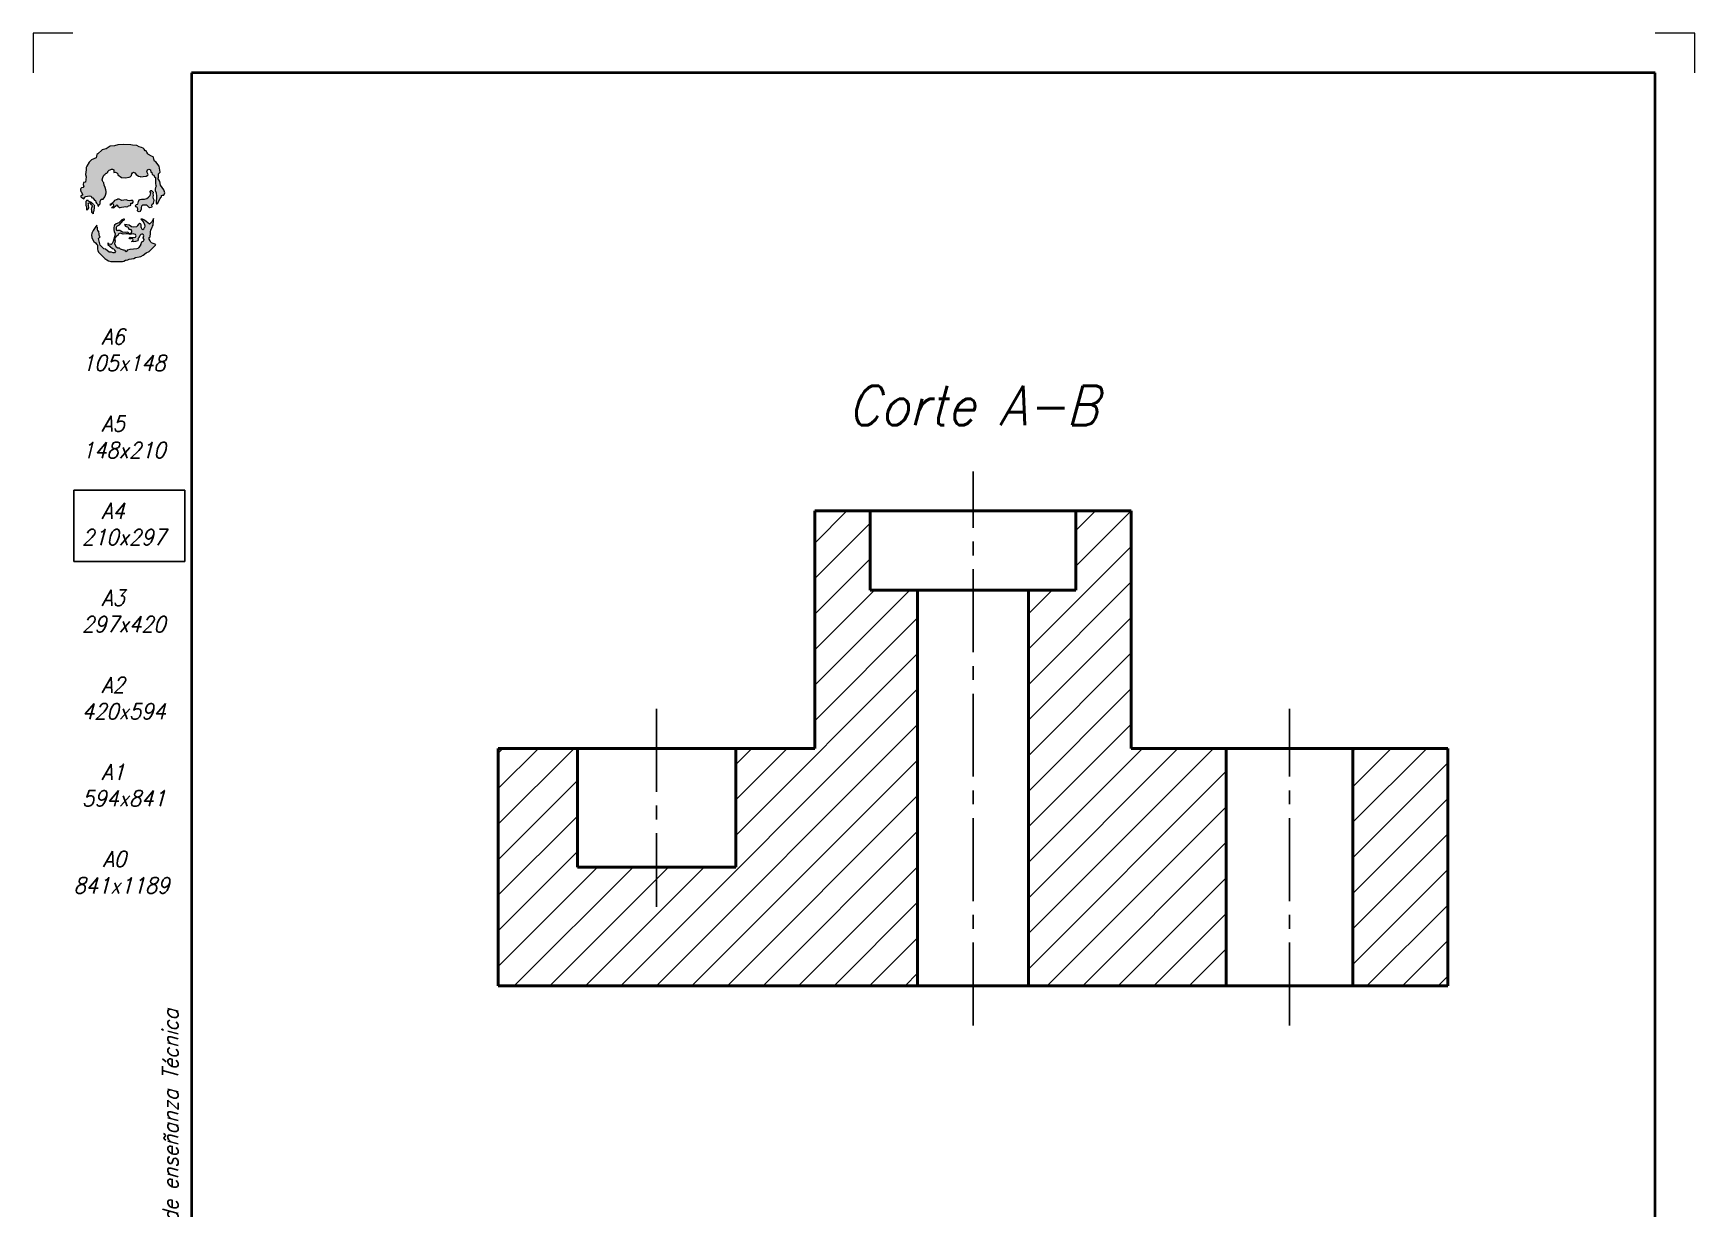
# Model space of a CAD drawing. Header units: millimetres. Extents: x 181 to 391, y 2 to 299.
# Drawn here: x 180.8 to 390.8, y 150.6 to 299.1 of the extents above; entities that cross this region are included whole.
import ezdxf
from ezdxf.enums import TextEntityAlignment as Align

# ---------------------------------------------------------------- set-up
doc = ezdxf.new("R2010")
doc.units = ezdxf.units.MM
doc.header["$LTSCALE"] = 0.55
doc.linetypes.add('CENTRO2', pattern=[28.575, 19.05, -3.175, 3.175, -3.175])
for name, color, linetype, lineweight in [('CONTINUA FINA', 7, 'Continuous', 25), ('CONTINUA GRUESA', 7, 'Continuous', 50), ('LAMINA 2', 7, 'Continuous', 25), ('LAMINA 3', 7, 'Continuous', 40), ('LAMINA 4', 7, 'Continuous', 13), ('LINEA DE EJES', 7, 'CENTRO2', 25)]:
    doc.layers.add(name, color=color, linetype=linetype, lineweight=lineweight)
doc.layers.add('LAMINA 1', color=7, linetype='Continuous')
doc.styles.add('ROMANS', font='romans', dxfattribs={"width": 0.8, "oblique": 15})
doc.styles.add('tecnica 2.5', font='romans.shx', dxfattribs={"width": 0.9, "oblique": 15, "height": 2.5})
doc.styles.add('tecnica 5', font='romans.shx', dxfattribs={"width": 0.9, "oblique": 15, "height": 5})

# ---------------------------------------------------------------- blocks, each defined once
blk = doc.blocks.new('FORMATO_A4_UETS_V2007_')
at = {"layer": 'LAMINA 4'}
h = blk.add_hatch(color=256, dxfattribs=at)
h.paths.add_polyline_path([(15.34, 280.85), (15.25, 281.1), (15.2, 281.29), (15.15, 281.39), (14.96, 281.48), (14.57, 281.68), (14.47, 281.78), (14.37, 281.97), (14.27, 282.12), (14.13, 282.16), (14.03, 282.36), (13.89, 282.46), (13.69, 282.55), (13.4, 282.65), (13.11, 282.82), (12.53, 282.84), (12.33, 282.89), (11.46, 282.94), (10.68, 282.89), (10.29, 282.77), (9.71, 282.75), (9.22, 282.41), (8.73, 282.26), (8.15, 281.78), (8.05, 281.68), (8.01, 281.48), (7.96, 281.24), (7.67, 281.14), (7.37, 281), (7.08, 280.71), (6.79, 280.22), (6.69, 280.03), (6.67, 279.73), (6.62, 279.15), (6.69, 278.86), (6.6, 278.18), (6.35, 278.13), (6.3, 277.89), (6.4, 277.6), (6.3, 277.5), (6.11, 277.45), (6.01, 277.4), (5.96, 277.3), (5.96, 277.21), (6.01, 277.01), (6.11, 276.92), (6.21, 276.62), (6.21, 276.53), (6.11, 276.48), (6.01, 276.45), (6.01, 276.33), (6.38, 276.06), (6.5, 276.3), (6.55, 276.33), (6.64, 276.38), (7.08, 276.45), (7.28, 276.41), (7.35, 276.33), (7.37, 276.24), (7.52, 276.19), (7.76, 275.89), (7.86, 275.85), (7.93, 275.64), (8, 275.51), (8.15, 275.36), (8.15, 275.19), (8.25, 275.17), (8.35, 275.36), (8.44, 275.46), (8.44, 275.75), (8.59, 276.04), (8.64, 276.04), (8.73, 276.02), (8.83, 276.02), (9.03, 276.33), (9.12, 276.53), (9.22, 276.82), (9.22, 277.01), (9.17, 277.21), (9.07, 277.5), (8.98, 277.79), (8.93, 278.08), (8.83, 278.18), (8.76, 278.37), (8.73, 278.47), (8.78, 278.76), (8.93, 279.05), (9.03, 279.15), (9.22, 279.3), (9.32, 279.3), (9.44, 279.44), (9.44, 279.54), (9.61, 279.69), (9.71, 279.73), (9.9, 279.81), (10, 279.83), (10.19, 279.73), (10.19, 279.54), (10.17, 279.39), (10.39, 279.44), (10.58, 279.35), (10.68, 279.25), (10.68, 279.1), (11.16, 278.76), (11.65, 278.71), (12.14, 278.81), (12.23, 278.86), (12.43, 279.03), (12.48, 279.25), (12.53, 279.35), (12.67, 279.44), (12.82, 279.35), (13.01, 279.15), (13.3, 278.96), (13.5, 278.88), (13.59, 278.86), (13.89, 278.91), (14.27, 278.96), (14.47, 279.05), (14.52, 279.15), (14.47, 279.25), (14.35, 279.49), (14.42, 279.73), (14.61, 279.83), (14.81, 279.73), (14.86, 279.44), (15, 279.39), (15.05, 279.15), (15.25, 279.05), (15.34, 278.86), (15.44, 278.76), (15.44, 277.98), (15.51, 277.79), (15.54, 277.69), (15.47, 277.5), (15.39, 277.3), (15.39, 277.11), (15.54, 276.82), (15.59, 276.43), (15.54, 275.55), (15.56, 275.46), (15.64, 275.46), (15.73, 275.55), (15.83, 275.75), (16.02, 276.14), (16.12, 276.24), (16.19, 276.33), (16.22, 276.5), (16.32, 276.53), (16.51, 276.53), (16.61, 276.82), (16.51, 277.21), (16.07, 277.79), (15.98, 278.28), (15.76, 278.67), (15.83, 278.76), (15.83, 279.25), (16.02, 279.44), (15.93, 280.22), (15.73, 280.41), (15.54, 280.71)])
h.paths.add_polyline_path([(7.71, 275.12), (7.74, 275.2), (7.66, 275.37), (7.57, 275.41), (7.47, 275.48), (7.37, 275.6), (7.28, 275.63), (7.18, 275.7), (7.08, 275.75), (6.98, 275.8), (6.96, 275.86), (6.89, 275.89), (6.79, 275.89, 0.414214), (6.69, 275.8), (6.69, 275.21), (6.77, 275.02), (6.77, 274.73), (6.79, 274.63), (6.89, 274.73), (6.96, 274.83), (6.98, 274.92), (6.98, 275.02), (6.94, 275.21), (6.96, 275.26), (6.97, 275.36), (6.96, 275.41), (7.04, 275.51), (7.23, 275.51), (7.37, 275.31), (7.47, 275.21), (7.39, 274.95), (7.36, 274.78), (7.37, 274.73), (7.42, 274.63), (7.42, 274.34), (7.57, 274.19), (7.57, 274.44), (7.67, 274.53), (7.67, 274.73), (7.71, 274.83)])
h.paths.add_polyline_path([(12.33, 275.55), (12.53, 275.55), (12.62, 275.65), (12.62, 275.8, 0.414214), (12.57, 275.85), (12.33, 275.85), (12.14, 275.82), (11.94, 275.85), (11.75, 275.94), (11.46, 275.92), (11.21, 275.85), (11.02, 275.94), (10.87, 276.02), (10.78, 276.04), (10.68, 276.02), (10.58, 275.97), (10.48, 275.94), (10.29, 275.85), (10.14, 275.7), (9.83, 275.46), (9.66, 275.36), (9.71, 275.26), (9.87, 275.41, -1.086319), (10.1, 275.1), (9.9, 274.97), (10.1, 274.95), (10.19, 275), (10.49, 275.23, -0.461268), (10.71, 275.19), (10.78, 275.07), (10.87, 275), (10.97, 274.97), (11.16, 275.02), (11.46, 275.07), (11.65, 275.12), (11.84, 275.07), (11.94, 275.12), (12.04, 275.21), (12.23, 275.24), (12.33, 275.26)])
h.paths.add_polyline_path([(15.25, 275.85), (15.25, 275.94), (15.15, 276.14), (15.1, 276.28), (15.15, 276.53), (15.13, 276.72), (15.15, 276.92), (14.96, 277.11), (14.86, 277.11), (14.76, 277.04), (14.76, 276.96), (14.86, 276.82), (14.76, 276.48), (14.57, 276.28), (14.37, 276.14), (14.08, 276.04), (13.89, 276.02), (13.69, 276.04), (13.5, 275.99), (13.4, 275.94), (13.3, 275.75), (13.21, 275.41), (13.01, 275.36), (12.94, 275.21), (13.01, 275.07), (13.16, 274.97), (13.21, 274.78), (13.18, 274.58), (13.25, 274.49), (13.4, 274.44), (13.5, 274.49), (13.64, 274.78), (13.62, 274.97), (13.69, 275.17), (13.79, 275.26), (14.37, 275.26), (14.69, 274.95), (14.96, 274.97), (14.98, 275.07), (14.96, 275.26), (15.05, 275.36), (15.15, 275.46), (15.17, 275.55)])
h.paths.add_polyline_path([(14.86, 272.15), (15.05, 272.44), (15.08, 272.64), (15.15, 272.74), (15.17, 272.93), (15.2, 273.22), (15.2, 273.61), (15.05, 273.22), (14.86, 273.03), (14.71, 272.88), (14.47, 273.03), (14.08, 273.37), (13.89, 273.46), (13.79, 273.51), (13.59, 273.51), (13.74, 273.42), (13.98, 273.03), (14.08, 272.83), (14.1, 272.64), (14.06, 272.44, -1), (13.62, 272.44), (13.64, 272.71, 0.137555), (13.63, 272.76), (13.62, 272.78), (13.59, 272.87, 0.593772), (13.38, 272.91), (13.21, 272.69), (13.06, 272.54), (12.72, 272.49), (12.43, 272.54), (12.14, 272.74), (11.84, 272.81), (11.55, 272.83), (11.65, 272.64), (11.75, 272.59), (11.94, 272.54), (12.09, 272.25), (12.16, 272.23), (12.29, 272.19, -1.19544), (12.1, 271.76), (11.94, 271.86), (11.65, 271.81), (11.26, 271.86), (11.07, 272.01), (10.97, 272.06), (10.68, 272.06, -0.414214), (10.48, 272.25), (10.48, 272.44, -0.302776), (10.6, 272.62), (10.87, 272.74), (11.36, 273.32), (11.55, 273.42), (11.55, 273.51), (11.41, 273.51), (11.19, 273.42), (10.82, 273.05), (10.48, 272.93), (10.29, 272.74), (10.22, 272.64), (10.19, 272.44), (10.19, 272.15), (10.24, 271.96), (10.34, 271.67), (10.29, 271.28), (10.1, 270.69), (10.05, 270.6), (9.99, 270.43, -0.314197), (9.8, 270.31), (9.61, 270.35), (9.41, 270.5), (9.41, 270.31), (10, 269.82), (10.19, 269.77), (10.27, 269.58), (10.39, 269.43), (10.29, 269.24), (10.1, 269.24), (9.9, 269.33), (9.61, 269.33), (9.12, 269.72), (8.93, 269.77), (8.44, 270.21), (8.25, 271.08), (8.39, 271.18), (8.44, 271.28), (8.39, 271.38), (8.35, 271.57), (8.3, 272.01), (8.15, 272.01), (8.1, 272.25), (8.1, 272.44), (8.05, 272.54), (8.05, 272.74), (7.81, 272.44), (7.57, 272.06), (7.42, 271.76), (7.37, 271.47), (7.4, 271.18), (7.47, 270.99), (7.67, 270.69), (7.86, 270.5), (8.05, 270.31), (8.13, 270.21), (8.13, 269.72), (8.15, 269.53), (8.25, 269.33), (8.54, 269.04), (9.03, 268.56), (9.32, 268.36), (9.51, 268.26), (9.8, 268.17), (11.26, 268.17), (11.46, 268.22), (11.65, 268.31), (11.75, 268.31), (11.94, 268.36), (12.14, 268.46), (12.43, 268.51), (12.72, 268.56), (12.91, 268.65), (13.4, 268.75), (13.59, 268.8), (13.89, 268.95), (14.27, 269.24), (14.66, 269.43), (14.96, 269.72), (15.44, 270.21), (15.49, 270.31), (15.15, 270.45), (14.96, 270.5), (14.86, 270.6), (14.76, 270.79), (14.66, 270.99), (14.66, 271.18), (14.76, 271.28), (14.76, 271.47), (14.81, 271.57), (14.81, 271.86)])
h.paths.add_polyline_path([(13.95, 271.26), (13.89, 271.13), (14.03, 270.94), (13.98, 270.79), (13.74, 270.65), (13.59, 270.31), (13.35, 269.95, -0.247734), (13.11, 269.82), (12.23, 269.72), (11.94, 269.63, -1), (11.55, 269.63), (11.36, 269.63), (10.97, 269.77), (10.87, 269.89), (10.68, 269.89), (10.48, 270.01), (10.29, 270.4), (10.34, 270.79), (10.29, 271.08), (10.48, 271.33), (10.73, 271.47), (10.78, 271.67), (10.97, 271.72), (11.36, 271.62), (11.75, 271.67), (11.94, 271.67), (12.23, 271.57), (12.43, 271.62), (12.62, 271.67), (12.77, 271.62, -1), (12.77, 271.18), (12.23, 271.23), (12.09, 271.08), (12.16, 271.06), (12.23, 271.05), (12.3, 271.06), (12.37, 271.08, -1.15301), (12.43, 270.69), (12.62, 270.65), (12.91, 270.69), (13.21, 270.79), (13.25, 270.94), (13.21, 271.03), (13.4, 271.18), (13.51, 271.47, -1.055127)], flags=16)
at = {"layer": 'LAMINA 2', "color": 7}
for p, q in [((19.15, 239.27), (5.15, 239.27)), ((5.15, 239.27), (5.15, 230.27)), ((19.15, 230.27), (19.15, 239.27)), ((5.15, 230.27), (19.15, 230.27))]:
    blk.add_line(p, q, dxfattribs=at)
at = {"layer": 'LAMINA 3'}
for p, q in [((20, 292), (20, 5)), ((205, 292), (20, 292)), ((205, 5), (205, 292))]:
    blk.add_line(p, q, dxfattribs=at)
at = {"layer": 'LAMINA 4'}
for p, q in [((5, 297), (0, 297)), ((0, 297), (0, 292)), ((210, 297), (205, 297)), ((210, 292), (210, 297)), ((8.01, 281.48), (7.96, 281.24)), ((8.05, 281.68), (8.01, 281.48)), ((8.15, 281.78), (8.05, 281.68)), ((8.73, 282.26), (8.15, 281.78)), ((9.22, 282.41), (8.73, 282.26)), ((9.71, 282.75), (9.22, 282.41)), ((10.29, 282.77), (9.71, 282.75)), ((10.68, 282.89), (10.29, 282.77)), ((11.46, 282.94), (10.68, 282.89)), ((12.33, 282.89), (11.46, 282.94)), ((12.53, 282.84), (12.33, 282.89)), ((13.11, 282.82), (12.53, 282.84)), ((13.4, 282.65), (13.11, 282.82)), ((13.69, 282.55), (13.4, 282.65)), ((13.89, 282.46), (13.69, 282.55)), ((14.03, 282.36), (13.89, 282.46)), ((14.13, 282.16), (14.03, 282.36)), ((14.27, 282.12), (14.13, 282.16)), ((14.37, 281.97), (14.27, 282.12)), ((14.47, 281.78), (14.37, 281.97)), ((14.57, 281.68), (14.47, 281.78)), ((14.96, 281.48), (14.57, 281.68)), ((15.15, 281.39), (14.96, 281.48)), ((6.67, 279.73), (6.62, 279.15)), ((6.69, 280.03), (6.67, 279.73)), ((6.79, 280.22), (6.69, 280.03)), ((7.08, 280.71), (6.79, 280.22)), ((7.37, 281), (7.08, 280.71)), ((7.67, 281.14), (7.37, 281)), ((7.96, 281.24), (7.67, 281.14)), ((9.32, 279.3), (9.44, 279.44)), ((9.44, 279.54), (9.61, 279.69)), ((9.44, 279.44), (9.44, 279.54)), ((9.61, 279.69), (9.71, 279.73)), ((9.71, 279.73), (9.9, 279.81)), ((9.9, 279.81), (10, 279.83)), ((10, 279.83), (10.19, 279.73)), ((10.19, 279.54), (10.17, 279.39)), ((10.17, 279.39), (10.39, 279.44)), ((10.19, 279.73), (10.19, 279.54)), ((10.39, 279.44), (10.58, 279.35)), ((10.58, 279.35), (10.68, 279.25)), ((12.48, 279.25), (12.53, 279.35)), ((12.53, 279.35), (12.67, 279.44)), ((12.67, 279.44), (12.82, 279.35)), ((12.82, 279.35), (13.01, 279.15)), ((14.35, 279.49), (14.42, 279.73)), ((14.47, 279.25), (14.35, 279.49)), ((14.42, 279.73), (14.61, 279.83)), ((14.61, 279.83), (14.81, 279.73)), ((14.81, 279.73), (14.86, 279.44)), ((14.86, 279.44), (15, 279.39)), ((15, 279.39), (15.05, 279.15)), ((15.2, 281.29), (15.15, 281.39)), ((15.25, 281.1), (15.2, 281.29)), ((15.34, 280.85), (15.25, 281.1)), ((15.54, 280.71), (15.34, 280.85)), ((15.73, 280.41), (15.54, 280.71)), ((15.93, 280.22), (15.73, 280.41)), ((15.83, 279.25), (16.02, 279.44)), ((16.02, 279.44), (15.93, 280.22)), ((6.01, 277.4), (5.96, 277.3)), ((5.96, 277.3), (5.96, 277.21)), ((5.96, 277.21), (6.01, 277.01)), ((6.11, 277.45), (6.01, 277.4)), ((6.3, 277.5), (6.11, 277.45)), ((6.35, 278.13), (6.3, 277.89)), ((6.3, 277.89), (6.4, 277.6)), ((6.4, 277.6), (6.3, 277.5)), ((6.6, 278.18), (6.35, 278.13)), ((6.69, 278.86), (6.6, 278.18)), ((6.62, 279.15), (6.69, 278.86)), ((8.73, 278.47), (8.78, 278.76)), ((8.76, 278.37), (8.73, 278.47)), ((8.83, 278.18), (8.76, 278.37)), ((8.78, 278.76), (8.93, 279.05)), ((8.93, 278.08), (8.83, 278.18)), ((8.93, 279.05), (9.03, 279.15)), ((8.98, 277.79), (8.93, 278.08)), ((9.07, 277.5), (8.98, 277.79)), ((9.03, 279.15), (9.22, 279.3)), ((9.17, 277.21), (9.07, 277.5)), ((9.22, 277.01), (9.17, 277.21)), ((9.22, 279.3), (9.32, 279.3)), ((10.68, 279.25), (10.68, 279.1)), ((10.68, 279.1), (11.16, 278.76)), ((11.16, 278.76), (11.65, 278.71)), ((11.65, 278.71), (12.14, 278.81)), ((12.14, 278.81), (12.23, 278.86)), ((12.23, 278.86), (12.43, 279.03)), ((12.43, 279.03), (12.48, 279.25)), ((13.01, 279.15), (13.3, 278.96)), ((13.3, 278.96), (13.5, 278.88)), ((13.5, 278.88), (13.59, 278.86)), ((13.59, 278.86), (13.89, 278.91)), ((13.89, 278.91), (14.27, 278.96)), ((14.27, 278.96), (14.47, 279.05)), ((14.52, 279.15), (14.47, 279.25)), ((14.47, 279.05), (14.52, 279.15)), ((15.05, 279.15), (15.25, 279.05)), ((15.25, 279.05), (15.34, 278.86)), ((15.34, 278.86), (15.44, 278.76)), ((15.47, 277.5), (15.39, 277.3)), ((15.39, 277.3), (15.39, 277.11)), ((15.44, 278.76), (15.44, 277.98)), ((15.44, 277.98), (15.51, 277.79)), ((15.54, 277.69), (15.47, 277.5)), ((15.51, 277.79), (15.54, 277.69)), ((15.76, 278.67), (15.83, 278.76)), ((15.98, 278.28), (15.76, 278.67)), ((15.83, 278.76), (15.83, 279.25)), ((16.07, 277.79), (15.98, 278.28)), ((16.51, 277.21), (16.07, 277.79)), ((16.61, 276.82), (16.51, 277.21)), ((6.01, 277.01), (6.11, 276.92)), ((6.11, 276.48), (6.01, 276.45)), ((6.01, 276.45), (6.01, 276.33)), ((6.01, 276.33), (6.38, 276.06)), ((6.11, 276.92), (6.21, 276.62)), ((6.21, 276.53), (6.11, 276.48)), ((6.21, 276.62), (6.21, 276.53)), ((6.38, 276.06), (6.5, 276.3)), ((6.5, 276.3), (6.55, 276.33)), ((6.55, 276.33), (6.64, 276.38)), ((6.64, 276.38), (7.08, 276.45)), ((6.69, 275.21), (6.69, 275.8)), ((6.77, 275.02), (6.69, 275.21)), ((6.79, 275.89), (6.89, 275.89)), ((6.96, 275.86), (6.89, 275.89)), ((6.96, 275.26), (6.94, 275.21)), ((6.94, 275.21), (6.98, 275.02)), ((6.98, 275.8), (6.96, 275.86)), ((6.96, 275.41), (7.04, 275.51)), ((6.96, 275.41), (6.97, 275.36)), ((6.96, 275.26), (6.97, 275.36)), ((7.08, 275.75), (6.98, 275.8)), ((7.23, 275.51), (7.04, 275.51)), ((7.08, 276.45), (7.28, 276.41)), ((7.18, 275.7), (7.08, 275.75)), ((7.28, 275.63), (7.18, 275.7)), ((7.37, 275.31), (7.23, 275.51)), ((7.28, 276.41), (7.35, 276.33)), ((7.37, 275.6), (7.28, 275.63)), ((7.35, 276.33), (7.37, 276.24)), ((7.37, 276.24), (7.52, 276.19)), ((7.37, 275.6), (7.47, 275.48)), ((7.47, 275.21), (7.37, 275.31)), ((7.39, 274.95), (7.47, 275.21)), ((7.57, 275.41), (7.47, 275.48)), ((7.52, 276.19), (7.76, 275.89)), ((7.66, 275.37), (7.57, 275.41)), ((7.66, 275.37), (7.74, 275.2)), ((7.74, 275.2), (7.71, 275.12)), ((7.71, 275.12), (7.71, 274.83)), ((7.76, 275.89), (7.86, 275.85)), ((7.86, 275.85), (7.93, 275.64)), ((7.93, 275.64), (8, 275.51)), ((8, 275.51), (8.15, 275.36)), ((8.15, 275.36), (8.15, 275.19)), ((8.15, 275.19), (8.25, 275.17)), ((8.25, 275.17), (8.35, 275.36)), ((8.35, 275.36), (8.44, 275.46)), ((8.44, 275.75), (8.59, 276.04)), ((8.44, 275.46), (8.44, 275.75)), ((8.59, 276.04), (8.64, 276.04)), ((8.64, 276.04), (8.73, 276.02)), ((8.73, 276.02), (8.83, 276.02)), ((8.83, 276.02), (9.03, 276.33)), ((9.03, 276.33), (9.12, 276.53)), ((9.12, 276.53), (9.22, 276.82)), ((9.22, 276.82), (9.22, 277.01)), ((9.83, 275.46), (9.66, 275.36)), ((9.66, 275.36), (9.71, 275.26)), ((9.71, 275.26), (9.87, 275.41)), ((9.83, 275.46), (10.14, 275.7)), ((10.29, 275.85), (10.14, 275.7)), ((10.19, 275), (10.49, 275.23)), ((10.48, 275.94), (10.29, 275.85)), ((10.58, 275.97), (10.48, 275.94)), ((10.68, 276.02), (10.58, 275.97)), ((10.78, 276.04), (10.68, 276.02)), ((10.78, 275.07), (10.71, 275.19)), ((10.87, 276.02), (10.78, 276.04)), ((11.02, 275.94), (10.87, 276.02)), ((11.21, 275.85), (11.02, 275.94)), ((11.46, 275.92), (11.21, 275.85)), ((11.75, 275.94), (11.46, 275.92)), ((11.46, 275.07), (11.65, 275.12)), ((11.65, 275.12), (11.84, 275.07)), ((11.94, 275.85), (11.75, 275.94)), ((11.84, 275.07), (11.94, 275.12)), ((12.14, 275.82), (11.94, 275.85)), ((11.94, 275.12), (12.04, 275.21)), ((12.04, 275.21), (12.23, 275.24)), ((12.33, 275.85), (12.14, 275.82)), ((12.23, 275.24), (12.33, 275.26)), ((12.57, 275.85), (12.33, 275.85)), ((12.33, 275.26), (12.33, 275.55)), ((12.33, 275.55), (12.53, 275.55)), ((12.53, 275.55), (12.62, 275.65)), ((12.62, 275.65), (12.62, 275.8)), ((12.94, 275.21), (13.01, 275.36)), ((13.01, 275.07), (12.94, 275.21)), ((13.01, 275.36), (13.21, 275.41)), ((13.21, 275.41), (13.3, 275.75)), ((13.3, 275.75), (13.4, 275.94)), ((13.4, 275.94), (13.5, 275.99)), ((13.5, 275.99), (13.69, 276.04)), ((13.69, 275.17), (13.62, 274.97)), ((13.69, 276.04), (13.89, 276.02)), ((13.79, 275.26), (13.69, 275.17)), ((14.37, 275.26), (13.79, 275.26)), ((13.89, 276.02), (14.08, 276.04)), ((14.08, 276.04), (14.37, 276.14)), ((14.37, 276.14), (14.57, 276.28)), ((14.69, 274.95), (14.37, 275.26)), ((14.57, 276.28), (14.76, 276.48)), ((14.76, 277.04), (14.86, 277.11)), ((14.76, 276.96), (14.76, 277.04)), ((14.86, 276.82), (14.76, 276.96)), ((14.76, 276.48), (14.86, 276.82)), ((14.86, 277.11), (14.96, 277.11)), ((14.96, 277.11), (15.15, 276.92)), ((15.05, 275.36), (14.96, 275.26)), ((14.96, 275.26), (14.98, 275.07)), ((15.15, 275.46), (15.05, 275.36)), ((15.15, 276.53), (15.1, 276.28)), ((15.1, 276.28), (15.15, 276.14)), ((15.15, 276.92), (15.13, 276.72)), ((15.13, 276.72), (15.15, 276.53)), ((15.15, 276.14), (15.25, 275.94)), ((15.17, 275.55), (15.15, 275.46)), ((15.25, 275.85), (15.17, 275.55)), ((15.25, 275.94), (15.25, 275.85)), ((15.39, 277.11), (15.54, 276.82)), ((15.54, 276.82), (15.59, 276.43)), ((15.59, 276.43), (15.54, 275.55)), ((15.54, 275.55), (15.56, 275.46)), ((15.56, 275.46), (15.64, 275.46)), ((15.64, 275.46), (15.73, 275.55)), ((15.73, 275.55), (15.83, 275.75)), ((15.83, 275.75), (16.02, 276.14)), ((16.02, 276.14), (16.12, 276.24)), ((16.12, 276.24), (16.19, 276.33)), ((16.19, 276.33), (16.22, 276.5)), ((16.22, 276.5), (16.32, 276.53)), ((16.32, 276.53), (16.51, 276.53)), ((16.51, 276.53), (16.61, 276.82)), ((6.77, 274.73), (6.77, 275.02)), ((6.79, 274.63), (6.77, 274.73)), ((6.89, 274.73), (6.79, 274.63)), ((6.96, 274.83), (6.89, 274.73)), ((6.98, 274.92), (6.96, 274.83)), ((6.98, 275.02), (6.98, 274.92)), ((7.36, 274.78), (7.39, 274.95)), ((7.37, 274.73), (7.36, 274.78)), ((7.42, 274.63), (7.37, 274.73)), ((7.42, 274.34), (7.42, 274.63)), ((7.57, 274.19), (7.42, 274.34)), ((7.67, 274.53), (7.57, 274.44)), ((7.57, 274.44), (7.57, 274.19)), ((7.71, 274.83), (7.67, 274.73)), ((7.67, 274.73), (7.67, 274.53)), ((9.9, 274.97), (10.1, 275.1)), ((9.9, 274.97), (10.1, 274.95)), ((10.1, 274.95), (10.19, 275)), ((10.82, 273.05), (10.48, 272.93)), ((10.78, 275.07), (10.87, 275)), ((11.19, 273.42), (10.82, 273.05)), ((10.87, 275), (10.97, 274.97)), ((10.87, 272.74), (11.36, 273.32)), ((10.97, 274.97), (11.16, 275.02)), ((11.16, 275.02), (11.46, 275.07)), ((11.41, 273.51), (11.19, 273.42)), ((11.36, 273.32), (11.55, 273.42)), ((11.55, 273.51), (11.41, 273.51)), ((11.55, 273.42), (11.55, 273.51)), ((13.16, 274.97), (13.01, 275.07)), ((13.21, 274.78), (13.16, 274.97)), ((13.18, 274.58), (13.21, 274.78)), ((13.25, 274.49), (13.18, 274.58)), ((13.4, 274.44), (13.25, 274.49)), ((13.5, 274.49), (13.4, 274.44)), ((13.64, 274.78), (13.5, 274.49)), ((13.79, 273.51), (13.59, 273.51)), ((13.59, 273.51), (13.74, 273.42)), ((13.62, 274.97), (13.64, 274.78)), ((13.74, 273.42), (13.98, 273.03)), ((13.89, 273.46), (13.79, 273.51)), ((14.08, 273.37), (13.89, 273.46)), ((13.98, 273.03), (14.08, 272.83)), ((14.47, 273.03), (14.08, 273.37)), ((14.71, 272.88), (14.47, 273.03)), ((14.96, 274.97), (14.69, 274.95)), ((14.86, 273.03), (14.71, 272.88)), ((15.05, 273.22), (14.86, 273.03)), ((14.98, 275.07), (14.96, 274.97)), ((15.2, 273.61), (15.05, 273.22)), ((15.17, 272.93), (15.2, 273.22)), ((15.2, 273.22), (15.2, 273.61)), ((7.42, 271.76), (7.37, 271.47)), ((7.37, 271.47), (7.4, 271.18)), ((7.4, 271.18), (7.47, 270.99)), ((7.57, 272.06), (7.42, 271.76)), ((7.47, 270.99), (7.67, 270.69)), ((7.81, 272.44), (7.57, 272.06)), ((8.05, 272.74), (7.81, 272.44)), ((8.05, 272.54), (8.05, 272.74)), ((8.1, 272.44), (8.05, 272.54)), ((8.1, 272.25), (8.1, 272.44)), ((8.15, 272.01), (8.1, 272.25)), ((8.3, 272.01), (8.15, 272.01)), ((8.25, 271.08), (8.39, 271.18)), ((8.44, 270.21), (8.25, 271.08)), ((8.35, 271.57), (8.3, 272.01)), ((8.39, 271.38), (8.35, 271.57)), ((8.44, 271.28), (8.39, 271.38)), ((8.39, 271.18), (8.44, 271.28)), ((10.29, 271.28), (10.1, 270.69)), ((10.22, 272.64), (10.19, 272.44)), ((10.19, 272.44), (10.19, 272.15)), ((10.19, 272.15), (10.24, 271.96)), ((10.29, 272.74), (10.22, 272.64)), ((10.24, 271.96), (10.34, 271.67)), ((10.48, 272.93), (10.29, 272.74)), ((10.34, 271.67), (10.29, 271.28)), ((10.48, 271.33), (10.29, 271.08)), ((10.29, 271.08), (10.34, 270.79)), ((10.48, 272.44), (10.48, 272.25)), ((10.73, 271.47), (10.48, 271.33)), ((10.87, 272.74), (10.6, 272.62)), ((10.97, 272.06), (10.68, 272.06)), ((10.78, 271.67), (10.73, 271.47)), ((10.97, 271.72), (10.78, 271.67)), ((11.07, 272.01), (10.97, 272.06)), ((11.36, 271.62), (10.97, 271.72)), ((11.26, 271.86), (11.07, 272.01)), ((11.65, 271.81), (11.26, 271.86)), ((11.75, 271.67), (11.36, 271.62)), ((11.84, 272.81), (11.55, 272.83)), ((11.55, 272.83), (11.65, 272.64)), ((11.65, 272.64), (11.75, 272.59)), ((11.94, 271.86), (11.65, 271.81)), ((11.75, 272.59), (11.94, 272.54)), ((11.94, 271.67), (11.75, 271.67)), ((12.14, 272.74), (11.84, 272.81)), ((11.94, 272.54), (12.09, 272.25)), ((11.94, 271.86), (12.1, 271.76)), ((12.23, 271.57), (11.94, 271.67)), ((12.09, 272.25), (12.16, 272.23)), ((12.09, 271.08), (12.23, 271.23)), ((12.16, 271.06), (12.09, 271.08)), ((12.43, 272.54), (12.14, 272.74)), ((12.16, 272.23), (12.29, 272.19)), ((12.16, 271.06), (12.23, 271.05)), ((12.43, 271.62), (12.23, 271.57)), ((12.23, 271.23), (12.77, 271.18)), ((12.23, 271.05), (12.3, 271.06)), ((12.3, 271.06), (12.37, 271.08)), ((12.72, 272.49), (12.43, 272.54)), ((12.62, 271.67), (12.43, 271.62)), ((12.77, 271.62), (12.62, 271.67)), ((13.06, 272.54), (12.72, 272.49)), ((13.21, 272.69), (13.06, 272.54)), ((13.21, 272.69), (13.38, 272.91)), ((13.4, 271.18), (13.21, 271.03)), ((13.21, 271.03), (13.25, 270.94)), ((13.25, 270.94), (13.21, 270.79)), ((13.4, 271.18), (13.51, 271.47)), ((13.62, 272.78), (13.59, 272.87)), ((13.63, 272.76), (13.62, 272.78)), ((13.62, 272.44), (13.64, 272.71)), ((13.89, 271.13), (13.95, 271.26)), ((14.03, 270.94), (13.89, 271.13)), ((13.98, 270.79), (14.03, 270.94)), ((14.1, 272.64), (14.06, 272.44)), ((14.08, 272.83), (14.1, 272.64)), ((14.66, 271.18), (14.76, 271.28)), ((14.66, 270.99), (14.66, 271.18)), ((14.76, 270.79), (14.66, 270.99)), ((14.76, 271.47), (14.81, 271.57)), ((14.76, 271.28), (14.76, 271.47)), ((14.81, 271.86), (14.86, 272.15)), ((14.81, 271.57), (14.81, 271.86)), ((14.86, 272.15), (15.05, 272.44)), ((15.05, 272.44), (15.08, 272.64)), ((15.08, 272.64), (15.15, 272.74)), ((15.15, 272.74), (15.17, 272.93)), ((7.67, 270.69), (7.86, 270.5)), ((7.86, 270.5), (8.05, 270.31)), ((8.05, 270.31), (8.13, 270.21)), ((8.13, 270.21), (8.13, 269.72)), ((8.13, 269.72), (8.15, 269.53)), ((8.15, 269.53), (8.25, 269.33)), ((8.25, 269.33), (8.54, 269.04)), ((8.93, 269.77), (8.44, 270.21)), ((8.54, 269.04), (9.03, 268.56)), ((9.12, 269.72), (8.93, 269.77)), ((9.61, 269.33), (9.12, 269.72)), ((9.61, 270.35), (9.41, 270.5)), ((9.41, 270.5), (9.41, 270.31)), ((9.41, 270.31), (10, 269.82)), ((9.8, 270.31), (9.61, 270.35)), ((9.9, 269.33), (9.61, 269.33)), ((10.1, 269.24), (9.9, 269.33)), ((10.05, 270.6), (9.99, 270.43)), ((10, 269.82), (10.19, 269.77)), ((10.1, 270.69), (10.05, 270.6)), ((10.29, 269.24), (10.1, 269.24)), ((10.19, 269.77), (10.27, 269.58)), ((10.27, 269.58), (10.39, 269.43)), ((10.34, 270.79), (10.29, 270.4)), ((10.29, 270.4), (10.48, 270.01)), ((10.39, 269.43), (10.29, 269.24)), ((10.48, 270.01), (10.68, 269.89)), ((10.68, 269.89), (10.87, 269.89)), ((10.87, 269.89), (10.97, 269.77)), ((10.97, 269.77), (11.36, 269.63)), ((11.36, 269.63), (11.55, 269.63)), ((11.94, 269.63), (12.23, 269.72)), ((12.23, 269.72), (13.11, 269.82)), ((12.62, 270.65), (12.43, 270.69)), ((12.91, 270.69), (12.62, 270.65)), ((13.21, 270.79), (12.91, 270.69)), ((13.59, 270.31), (13.35, 269.95)), ((13.59, 270.31), (13.74, 270.65)), ((13.59, 268.8), (13.89, 268.95)), ((13.74, 270.65), (13.98, 270.79)), ((13.89, 268.95), (14.27, 269.24)), ((14.27, 269.24), (14.66, 269.43)), ((14.66, 269.43), (14.96, 269.72)), ((14.86, 270.6), (14.76, 270.79)), ((14.96, 270.5), (14.86, 270.6)), ((15.15, 270.45), (14.96, 270.5)), ((14.96, 269.72), (15.44, 270.21)), ((15.49, 270.31), (15.15, 270.45)), ((15.44, 270.21), (15.49, 270.31)), ((9.03, 268.56), (9.32, 268.36)), ((9.32, 268.36), (9.51, 268.26)), ((9.51, 268.26), (9.8, 268.17)), ((9.8, 268.17), (11.26, 268.17)), ((11.26, 268.17), (11.46, 268.22)), ((11.46, 268.22), (11.65, 268.31)), ((11.65, 268.31), (11.75, 268.31)), ((11.75, 268.31), (11.94, 268.36)), ((11.94, 268.36), (12.14, 268.46)), ((12.14, 268.46), (12.43, 268.51)), ((12.43, 268.51), (12.72, 268.56)), ((12.72, 268.56), (12.91, 268.65)), ((12.91, 268.65), (13.4, 268.75)), ((13.4, 268.75), (13.59, 268.8))]:
    blk.add_line(p, q, dxfattribs=at)
for centre, radius, start, end in [((6.79, 275.8), 0.0972, 90, 180), ((10, 275.26), 0.194, 302.3335, 131.8103), ((10.58, 275.12), 0.146, 29.2776, 128.3271), ((12.57, 275.8), 0.0486, 0, 90), ((10.68, 272.44), 0.194, 112.6199, 180), ((10.68, 272.25), 0.194, 180, 270), ((12.23, 271.96), 0.243, 236.1962, 76.5446), ((12.43, 270.89), 0.194, 270, 106.2602), ((12.77, 271.4), 0.219, 270, 90), ((13.47, 272.83), 0.121, 19.3263, 142.1289), ((13.74, 271.38), 0.243, 331.9275, 158.0737), ((13.84, 272.44), 0.219, 180, 0), ((13.54, 272.72), 0.0972, 355.2364, 26.5651), ((9.8, 270.5), 0.194, 270, 339.7703), ((11.75, 269.63), 0.194, 180, 0), ((13.11, 270.11), 0.292, 270, 325.6559)]:
    blk.add_arc(centre, radius, start, end, dxfattribs=at)
at = {"layer": 'LAMINA 1', "color": 7, "style": 'ROMANS', "oblique": 15, "flags": 8}
for tag, height, width, p in [('SECCION1', 3, 0.8, (128.17, 32.52)), ('NOMBRE', 3, 0.8, (62.5, 27)), ('FECHA', 3, 0.7, (92.5, 27)), ('SECCION2', 3, 0.8, (122.5, 27.61)), ('NOMBRE', 3, 0.8, (62.5, 21.19)), ('FECHA', 3, 0.7, (92.5, 21)), ('CURSO', 3, 0.7, (127.56, 21)), ('TITULO-ARR', 3, 0.8, (110, 13.63)), ('ESCALA:', 3, 0.8, (195.75, 15.2)), ('TITULO', 5, 0.8, (110, 11.5)), ('TITULO-ABA', 3, 0.8, (110, 8.98)), ('N', 3, 0.8, (198.51, 8.5))]:
    blk.add_attdef(tag, text='', height=height, dxfattribs=dict(at, width=width)).set_placement(p, align=Align.MIDDLE)
at = {"layer": 'LAMINA 2', "color": 7, "char_height": 2, "width": 26.0715, "attachment_point": 1, "style": 'tecnica 2.5'}
for s, insert in [('  A6\\P105x148', (6.16, 259.67)), ('  A5\\P148x210', (6.16, 248.67)), ('  A4\\P210x297', (6.16, 237.67)), ('  A3\\P297x420', (6.16, 226.67)), ('  A2\\P420x594', (6.16, 215.67)), ('  A1\\P594x841', (6.16, 204.67)), ('   A0\\P841x1189', (5.09, 193.67))]:
    blk.add_mtext(s, dxfattribs=dict(at, insert=insert))
at = {"layer": 'LAMINA 2', "color": 7, "insert": (16.33, 140.11), "char_height": 2, "width": 39.5943, "attachment_point": 1, "rotation": 90, "style": 'tecnica 2.5'}
blk.add_mtext('Hoja de enseñanza Técnica', dxfattribs=at)

msp = doc.modelspace()

# ---------------------------------------------------------------- hatches: boundary and pattern name
at = {"layer": 'CONTINUA FINA'}
h = msp.add_hatch(dxfattribs=at)
h.set_pattern_fill('LINE', color=256, angle=45, style=0)
h.paths.add_polyline_path([(269.6, 193.76), (249.6, 193.76), (249.6, 208.76), (239.6, 208.76), (239.6, 178.76), (292.6, 178.76), (292.6, 225.37), (292.6, 228.76), (286.6, 228.76), (286.6, 238.76), (279.6, 238.76), (279.6, 208.76), (269.6, 208.76)])
h.paths.add_polyline_path([(331.6, 208.76), (319.6, 208.76), (319.6, 238.76), (312.6, 238.76), (312.6, 228.76), (306.6, 228.76), (306.6, 178.76), (331.6, 178.76)])
h.paths.add_polyline_path([(359.6, 208.76), (347.6, 208.76), (347.6, 178.76), (359.6, 178.76)])

# ---------------------------------------------------------------- linework, layer by layer
at = {"layer": 'CONTINUA GRUESA'}
for p, q in [((279.6, 208.76), (279.6, 238.76)), ((279.6, 238.76), (319.6, 238.76)), ((286.6, 228.76), (286.6, 238.76)), ((286.6, 238.76), (286.6, 228.76)), ((312.6, 228.76), (312.6, 238.76)), ((319.6, 238.76), (319.6, 208.76)), ((319.6, 208.76), (319.6, 230.8)), ((286.6, 228.76), (312.6, 228.76)), ((292.6, 225.37), (292.6, 228.76)), ((306.6, 178.76), (306.6, 228.76)), ((292.6, 178.76), (292.6, 225.37)), ((279.6, 208.76), (279.6, 217.02)), ((239.6, 178.76), (239.6, 208.76)), ((239.6, 208.76), (279.6, 208.76)), ((249.6, 193.76), (249.6, 208.76)), ((249.6, 208.76), (249.6, 193.76)), ((269.6, 193.76), (269.6, 208.76)), ((319.6, 208.76), (359.6, 208.76)), ((331.6, 178.76), (331.6, 208.76)), ((347.6, 178.76), (347.6, 208.76)), ((359.6, 178.76), (359.6, 208.76)), ((249.6, 193.76), (269.6, 193.76)), ((239.6, 178.76), (359.6, 178.76))]:
    msp.add_line(p, q, dxfattribs=at)
at = {"layer": 'LINEA DE EJES'}
for p, q in [((299.6, 238.76), (299.6, 243.76)), ((299.6, 173.76), (299.6, 238.76)), ((259.6, 208.76), (259.6, 213.76)), ((259.6, 213.76), (259.6, 188.76)), ((339.6, 208.76), (339.6, 213.76)), ((339.6, 173.76), (339.6, 208.76)), ((299.6, 178.76), (299.6, 173.76))]:
    msp.add_line(p, q, dxfattribs=at)

# ---------------------------------------------------------------- block references
at = {"layer": 'CONTINUA FINA'}
msp.add_blockref('FORMATO_A4_UETS_V2007_', (180.82, 2.11), dxfattribs=at)

# ---------------------------------------------------------------- texts
at = {"layer": 'LINEA DE EJES', "insert": (299.6, 252.08), "char_height": 5, "attachment_point": 5, "style": 'tecnica 5'}
msp.add_mtext_dynamic_manual_height_columns('Corte A-B', width=40, gutter_width=25, heights=[0], dxfattribs=at)

doc.saveas('drawing.dxf')
